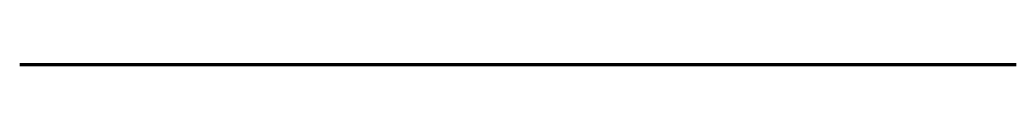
# Model space of a CAD drawing. Header units: millimetres. Extents: x -100 to 1425, y -100 to -100.
import ezdxf

# ---------------------------------------------------------------- set-up
doc = ezdxf.new("R2010")
doc.units = ezdxf.units.MM
doc.layers.add('Основная', color=5, linetype='Continuous', lineweight=70)

msp = doc.modelspace()

# ---------------------------------------------------------------- linework, layer by layer
at = {"layer": 'Основная', "extrusion": (0, -1, 0)}
msp.add_line((-100, -100), (1425, -100), dxfattribs=at)

doc.saveas('drawing.dxf')
